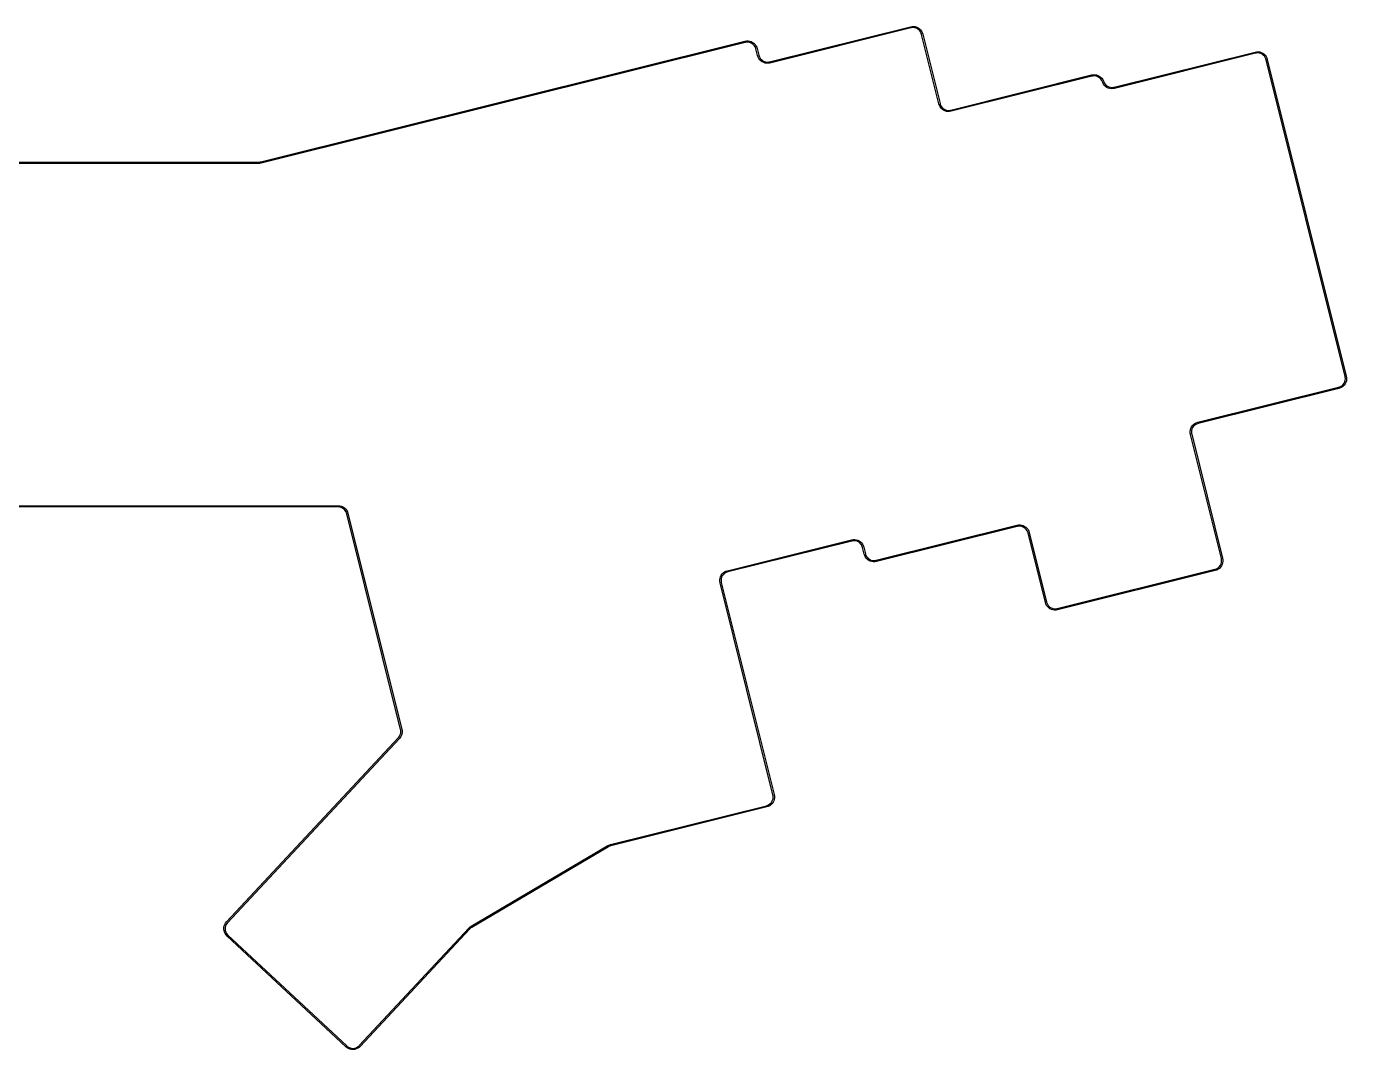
# Model space of a CAD drawing. Extents: x -1 to 365, y -218 to 298.
# Drawn here: x 211.7 to 364.6, y -217.9 to -99.4 of the extents above; entities that cross this region are included whole.
import ezdxf

# ---------------------------------------------------------------- set-up
doc = ezdxf.new("R2010")
doc.units = 0

msp = doc.modelspace()

# ---------------------------------------------------------------- linework, layer by layer
at = {"layer": 'BLACK'}
for p, q in [((297.782875, -103.520454), (314.083833, -99.456459)), ((314.120875, -99.60198), (297.819916, -103.665974)), ((314.083833, -99.456459), (314.266396, -99.424709)), ((314.083833, -99.456459), (314.083833, -99.456459)), ((314.208187, -99.580813), (314.120875, -99.60198)), ((314.120875, -99.60198), (314.120875, -99.60198)), ((314.120875, -99.60198), (314.120875, -99.60198)), ((314.388104, -99.567584), (314.208187, -99.580813)), ((314.266396, -99.424709), (314.451604, -99.424709)), ((314.565375, -99.586105), (314.388104, -99.567584)), ((314.451604, -99.424709), (314.634166, -99.451167)), ((314.737353, -99.636375), (314.565375, -99.586105)), ((314.634166, -99.451167), (314.808791, -99.50673)), ((314.898749, -99.713104), (314.737353, -99.636375)), ((314.808791, -99.50673), (314.975478, -99.58875)), ((315.04427, -99.818938), (314.898749, -99.713104)), ((314.975478, -99.58875), (315.123645, -99.694584)), ((315.168624, -99.948583), (315.04427, -99.818938)), ((315.123645, -99.694584), (315.255936, -99.824229)), ((315.269165, -100.09675), (315.168624, -99.948583)), ((315.255936, -99.824229), (315.364415, -99.972396)), ((315.343249, -100.260791), (315.269165, -100.09675)), ((315.364415, -100.348104), (315.343249, -100.260791)), ((315.364415, -99.972396), (315.451728, -100.136437)), ((315.364415, -100.348104), (315.364415, -100.348104)), ((315.364415, -100.348104), (315.364415, -100.348104)), ((315.364415, -100.348104), (315.364415, -100.348104)), ((317.3726, -108.40201), (315.364415, -100.348104)), ((315.451728, -100.136437), (315.509936, -100.311062)), ((315.509936, -100.311062), (317.518121, -108.364968)), ((315.509936, -100.311062), (315.509936, -100.311062)), ((238.874528, -115.117127), (294.922733, -101.141853)), ((294.959774, -101.287373), (238.910776, -115.262647)), ((294.922733, -101.141853), (295.105295, -101.110103)), ((294.922733, -101.141853), (294.922733, -101.141853)), ((295.047087, -101.266207), (294.959774, -101.287373)), ((294.959774, -101.287373), (294.959774, -101.287373)), ((294.959774, -101.287373), (294.959774, -101.287373)), ((294.959774, -101.287373), (294.959774, -101.287373)), ((295.227003, -101.252977), (295.047087, -101.266207)), ((295.105295, -101.110103), (295.290503, -101.110103)), ((295.404274, -101.271498), (295.227003, -101.252977)), ((295.290503, -101.110103), (295.473065, -101.136561)), ((295.576253, -101.321769), (295.404274, -101.271498)), ((295.473065, -101.136561), (295.64769, -101.192123)), ((295.737648, -101.398498), (295.576253, -101.321769)), ((295.64769, -101.192123), (295.811731, -101.274144)), ((295.883169, -101.504331), (295.737648, -101.398498)), ((295.811731, -101.274144), (295.962544, -101.382623)), ((296.007523, -101.633977), (295.883169, -101.504331)), ((295.962544, -101.382623), (296.094835, -101.509623)), ((296.108064, -101.782143), (296.007523, -101.633977)), ((296.094835, -101.509623), (296.203314, -101.657789)), ((296.179502, -101.946185), (296.108064, -101.782143)), ((296.203314, -102.033497), (296.179502, -101.946185)), ((296.203314, -101.657789), (296.290627, -101.821831)), ((296.203314, -102.033497), (296.203314, -102.033497)), ((296.39646, -102.808725), (296.203314, -102.033497)), ((296.290627, -101.821831), (296.348835, -101.996456)), ((296.348835, -101.996456), (296.541981, -102.77433)), ((296.348835, -101.996456), (296.348835, -101.996456)), ((337.679345, -106.454679), (353.980304, -102.390684)), ((353.980304, -102.390684), (354.162866, -102.36158)), ((353.980304, -102.390684), (353.980304, -102.390684)), ((353.980304, -102.390684), (353.980304, -102.390684)), ((354.162866, -102.36158), (354.345429, -102.358934)), ((354.345429, -102.358934), (354.527991, -102.385393)), ((354.527991, -102.385393), (354.705261, -102.440955)), ((296.39646, -102.808725), (296.39646, -102.808725)), ((296.39646, -102.808725), (296.39646, -102.808725)), ((296.39646, -102.808725), (296.39646, -102.808725)), ((296.454668, -102.98335), (296.39646, -102.808725)), ((296.539335, -103.147392), (296.454668, -102.98335)), ((296.65046, -103.295558), (296.539335, -103.147392)), ((296.541981, -102.77433), (296.563147, -102.861642)), ((296.541981, -102.77433), (296.541981, -102.77433)), ((296.563147, -102.861642), (296.63723, -103.023038)), ((296.63723, -103.023038), (296.735126, -103.17385)), ((296.780105, -103.425204), (296.65046, -103.295558)), ((296.735126, -103.17385), (296.862126, -103.30085)), ((296.930918, -103.533683), (296.780105, -103.425204)), ((296.862126, -103.30085), (297.005001, -103.406683)), ((297.094959, -103.615704), (296.930918, -103.533683)), ((297.005001, -103.406683), (297.166396, -103.486058)), ((297.27223, -103.671266), (297.094959, -103.615704)), ((297.166396, -103.486058), (297.338375, -103.536329)), ((297.454792, -103.697724), (297.27223, -103.671266)), ((297.338375, -103.536329), (297.518292, -103.55485)), ((297.637354, -103.695079), (297.454792, -103.697724)), ((297.518292, -103.55485), (297.698208, -103.54162)), ((297.819916, -103.665974), (297.637354, -103.695079)), ((297.698208, -103.54162), (297.782875, -103.520454)), ((297.782875, -103.520454), (297.782875, -103.520454)), ((297.819916, -103.665974), (297.819916, -103.665974)), ((354.017346, -102.536205), (337.716387, -106.6002)), ((354.104658, -102.515038), (354.017346, -102.536205)), ((354.017346, -102.536205), (354.017346, -102.536205)), ((354.281929, -102.501809), (354.104658, -102.515038)), ((354.461845, -102.52033), (354.281929, -102.501809)), ((354.633824, -102.570601), (354.461845, -102.52033)), ((354.79522, -102.649976), (354.633824, -102.570601)), ((354.705261, -102.440955), (354.869303, -102.525622)), ((354.938094, -102.755809), (354.79522, -102.649976)), ((354.869303, -102.525622), (355.020115, -102.631455)), ((355.065094, -102.882809), (354.938094, -102.755809)), ((355.020115, -102.631455), (355.152407, -102.761101)), ((355.16299, -103.033621), (355.065094, -102.882809)), ((355.152407, -102.761101), (355.260886, -102.909267)), ((355.237073, -103.197662), (355.16299, -103.033621)), ((355.25824, -103.282329), (355.237073, -103.197662)), ((355.25824, -103.282329), (355.25824, -103.282329)), ((355.25824, -103.282329), (355.25824, -103.282329)), ((355.25824, -103.282329), (355.25824, -103.282329)), ((364.404874, -139.96147), (355.25824, -103.282329)), ((355.260886, -102.909267), (355.345552, -103.073308)), ((355.345552, -103.073308), (355.403761, -103.245287)), ((355.403761, -103.245287), (355.403761, -103.247933)), ((355.403761, -103.247933), (364.550395, -139.924429)), ((355.403761, -103.247933), (355.403761, -103.247933)), ((355.403761, -103.247933), (355.403761, -103.247933)), ((355.403761, -103.247933), (355.403761, -103.247933)), ((318.759015, -109.111093), (335.059974, -105.047098)), ((335.097015, -105.192618), (318.796057, -109.256613)), ((335.059974, -105.047098), (335.242536, -105.017994)), ((335.059974, -105.047098), (335.059974, -105.047098)), ((335.184328, -105.171452), (335.097015, -105.192618)), ((335.097015, -105.192618), (335.097015, -105.192618)), ((335.097015, -105.192618), (335.097015, -105.192618)), ((335.361598, -105.158223), (335.184328, -105.171452)), ((335.242536, -105.017994), (335.427744, -105.015348)), ((335.541515, -105.176743), (335.361598, -105.158223)), ((335.427744, -105.015348), (335.610306, -105.041806)), ((335.713494, -105.227014), (335.541515, -105.176743)), ((335.610306, -105.041806), (335.784931, -105.097368)), ((335.874889, -105.306389), (335.713494, -105.227014)), ((335.784931, -105.097368), (335.948973, -105.179389)), ((336.02041, -105.409576), (335.874889, -105.306389)), ((335.948973, -105.179389), (336.099785, -105.287868)), ((336.144764, -105.539222), (336.02041, -105.409576)), ((336.099785, -105.287868), (336.232076, -105.417514)), ((336.232076, -105.417514), (336.340555, -105.56568)), ((336.245306, -105.687389), (336.144764, -105.539222)), ((336.316743, -105.85143), (336.245306, -105.687389)), ((336.340555, -105.938742), (336.316743, -105.85143)), ((336.340555, -105.56568), (336.425222, -105.727076)), ((336.340555, -105.938742), (336.340555, -105.938742)), ((336.343201, -105.944034), (336.340555, -105.938742)), ((336.343201, -105.951972), (336.343201, -105.944034)), ((336.343201, -105.951972), (336.343201, -105.951972)), ((336.433159, -106.113367), (336.343201, -105.951972)), ((336.425222, -105.727076), (336.480784, -105.891117)), ((336.544284, -106.258888), (336.433159, -106.113367)), ((336.480784, -105.891117), (336.517826, -105.973138)), ((336.517826, -105.973138), (336.618368, -106.121305)), ((336.676576, -106.383242), (336.544284, -106.258888)), ((336.618368, -106.121305), (336.745367, -106.25095)), ((336.830034, -106.486429), (336.676576, -106.383242)), ((336.745367, -106.25095), (336.893534, -106.356784)), ((336.994075, -106.565804), (336.830034, -106.486429)), ((336.893534, -106.356784), (337.057575, -106.433513)), ((337.171346, -106.616075), (336.994075, -106.565804)), ((337.057575, -106.433513), (337.229554, -106.481138)), ((337.353908, -106.639887), (337.171346, -106.616075)), ((337.229554, -106.481138), (337.409471, -106.497012)), ((337.536471, -106.634596), (337.353908, -106.639887)), ((337.409471, -106.497012), (337.589387, -106.478492)), ((337.713741, -106.602846), (337.536471, -106.634596)), ((337.589387, -106.478492), (337.6767, -106.457325)), ((337.6767, -106.457325), (337.679345, -106.454679)), ((337.6767, -106.457325), (337.6767, -106.457325)), ((337.716387, -106.6002), (337.713741, -106.602846)), ((317.3726, -108.40201), (317.3726, -108.40201)), ((317.3726, -108.40201), (317.3726, -108.40201)), ((317.3726, -108.40201), (317.3726, -108.40201)), ((317.430808, -108.576635), (317.3726, -108.40201)), ((317.518121, -108.364968), (317.539287, -108.452281)), ((317.518121, -108.364968), (317.518121, -108.364968)), ((317.539287, -108.452281), (317.610725, -108.616322)), ((317.515475, -108.740676), (317.430808, -108.576635)), ((317.623954, -108.888843), (317.515475, -108.740676)), ((317.610725, -108.616322), (317.711266, -108.764489)), ((317.756246, -109.018488), (317.623954, -108.888843)), ((317.711266, -108.764489), (317.83562, -108.894134)), ((317.907058, -109.124322), (317.756246, -109.018488)), ((317.83562, -108.894134), (317.981141, -108.999968)), ((318.071099, -109.206342), (317.907058, -109.124322)), ((317.981141, -108.999968), (318.142537, -109.076697)), ((318.24837, -109.261905), (318.071099, -109.206342)), ((318.142537, -109.076697), (318.314516, -109.126968)), ((318.430932, -109.288363), (318.24837, -109.261905)), ((318.314516, -109.126968), (318.494432, -109.145488)), ((318.613494, -109.288363), (318.430932, -109.288363)), ((318.494432, -109.145488), (318.671703, -109.132259)), ((318.796057, -109.256613), (318.613494, -109.288363)), ((318.671703, -109.132259), (318.759015, -109.111093)), ((318.759015, -109.111093), (318.759015, -109.111093)), ((318.796057, -109.256613), (318.796057, -109.256613)), ((318.796057, -109.256613), (318.796057, -109.256613)), ((184.83689, -115.146231), (238.626614, -115.146231)), ((238.626614, -115.297043), (184.83689, -115.297043)), ((238.626614, -115.146231), (238.668418, -115.146231)), ((238.626614, -115.146231), (238.626614, -115.146231)), ((238.722128, -115.291751), (238.626614, -115.297043)), ((238.626614, -115.297043), (238.626614, -115.297043)), ((238.626614, -115.297043), (238.626614, -115.297043)), ((238.626614, -115.297043), (238.626614, -115.297043)), ((238.626614, -115.297043), (238.626614, -115.297043)), ((238.668418, -115.146231), (238.751497, -115.138293)), ((238.817114, -115.281168), (238.722128, -115.291751)), ((238.751497, -115.138293), (238.834047, -115.125064)), ((238.910776, -115.262647), (238.817114, -115.281168)), ((238.834047, -115.125064), (238.874528, -115.117127)), ((238.874528, -115.117127), (238.874528, -115.117127)), ((238.874528, -115.117127), (238.874528, -115.117127)), ((238.910776, -115.262647), (238.910776, -115.262647)), ((364.291104, -140.739344), (364.370478, -140.577949)), ((364.370478, -140.577949), (364.418103, -140.40597)), ((364.404874, -139.96147), (364.404874, -139.96147)), ((364.404874, -139.96147), (364.404874, -139.96147)), ((364.426041, -140.048783), (364.404874, -139.96147)), ((364.418103, -140.40597), (364.436624, -140.226053)), ((364.436624, -140.226053), (364.426041, -140.048783)), ((364.553041, -140.472116), (364.497478, -140.649386)), ((364.550395, -139.924429), (364.579499, -140.106991)), ((364.550395, -139.924429), (364.550395, -139.924429)), ((364.582145, -140.289553), (364.553041, -140.472116)), ((364.579499, -140.106991), (364.582145, -140.289553)), ((347.355146, -145.266359), (363.656104, -141.202365)), ((363.693146, -141.347885), (347.392187, -145.41188)), ((363.656104, -141.202365), (363.743417, -141.181198)), ((363.656104, -141.202365), (363.656104, -141.202365)), ((363.656104, -141.202365), (363.656104, -141.202365)), ((363.656104, -141.202365), (363.656104, -141.202365)), ((363.867771, -141.289677), (363.693146, -141.347885)), ((363.693146, -141.347885), (363.693146, -141.347885)), ((363.693146, -141.347885), (363.693146, -141.347885)), ((363.693146, -141.347885), (363.693146, -141.347885)), ((363.693146, -141.347885), (363.693146, -141.347885)), ((363.743417, -141.181198), (363.907458, -141.109761)), ((364.031812, -141.20501), (363.867771, -141.289677)), ((363.907458, -141.109761), (364.055625, -141.009219)), ((364.179979, -141.096531), (364.031812, -141.20501)), ((364.055625, -141.009219), (364.18527, -140.884865)), ((364.309624, -140.96424), (364.179979, -141.096531)), ((364.18527, -140.884865), (364.291104, -140.739344)), ((364.415458, -140.813428), (364.309624, -140.96424)), ((364.497478, -140.649386), (364.415458, -140.813428)), ((346.468793, -146.324691), (346.495251, -146.142129)), ((346.468793, -146.5099), (346.468793, -146.324691)), ((346.500543, -146.692462), (346.468793, -146.5099)), ((346.495251, -146.142129), (346.550813, -145.967504)), ((346.500543, -146.692462), (346.500543, -146.692462)), ((346.500543, -146.692462), (346.500543, -146.692462)), ((346.500543, -146.692462), (346.500543, -146.692462)), ((350.080351, -161.051381), (346.500543, -146.692462)), ((346.550813, -145.967504), (346.632834, -145.803463)), ((346.630188, -146.210921), (346.611667, -146.390837)), ((346.611667, -146.390837), (346.624897, -146.568108)), ((346.624897, -146.568108), (346.646063, -146.65542)), ((346.680459, -146.038942), (346.630188, -146.210921)), ((346.632834, -145.803463), (346.741313, -145.652651)), ((346.646063, -146.65542), (350.225871, -161.016985)), ((346.646063, -146.65542), (346.646063, -146.65542)), ((346.757188, -145.877546), (346.680459, -146.038942)), ((346.741313, -145.652651), (346.868313, -145.520359)), ((346.863021, -145.732026), (346.757188, -145.877546)), ((346.992667, -145.607672), (346.863021, -145.732026)), ((346.868313, -145.520359), (347.016479, -145.41188)), ((347.140833, -145.50713), (346.992667, -145.607672)), ((347.016479, -145.41188), (347.180521, -145.327214)), ((347.304875, -145.435693), (347.140833, -145.50713)), ((347.180521, -145.327214), (347.355146, -145.266359)), ((347.392187, -145.41188), (347.304875, -145.435693)), ((347.355146, -145.266359), (347.355146, -145.266359)), ((347.355146, -145.266359), (347.355146, -145.266359)), ((347.355146, -145.266359), (347.355146, -145.266359)), ((347.392187, -145.41188), (347.392187, -145.41188)), ((347.392187, -145.41188), (347.392187, -145.41188)), ((347.392187, -145.41188), (347.392187, -145.41188)), ((347.392187, -145.41188), (347.392187, -145.41188)), ((175.642366, -154.928931), (247.821138, -154.928931)), ((247.821138, -155.079743), (175.642366, -155.079743)), ((247.821138, -154.928931), (248.015077, -154.944806)), ((247.821138, -154.928931), (247.821138, -154.928931)), ((247.821138, -155.079743), (247.821138, -155.079743)), ((247.821138, -155.079743), (247.821138, -155.079743)), ((247.906334, -155.079743), (247.821138, -155.079743)), ((248.074344, -155.106201), (247.906334, -155.079743)), ((248.015077, -154.944806), (248.20346, -154.992431)), ((248.23521, -155.161764), (248.074344, -155.106201)), ((248.20346, -154.992431), (248.381789, -155.071805)), ((248.384964, -155.243784), (248.23521, -155.161764)), ((248.381789, -155.071805), (248.544508, -155.177639)), ((248.519108, -155.346972), (248.384964, -155.243784)), ((248.634201, -155.473972), (248.519108, -155.346972)), ((248.544508, -155.177639), (248.687383, -155.30993)), ((248.72707, -155.616846), (248.634201, -155.473972)), ((248.687383, -155.30993), (248.806445, -155.463388)), ((248.794803, -155.77295), (248.72707, -155.616846)), ((248.815441, -155.854971), (248.794803, -155.77295)), ((248.806445, -155.463388), (248.89852, -155.635367)), ((248.815441, -155.854971), (248.815441, -155.854971)), ((248.815441, -155.854971), (248.815441, -155.854971)), ((248.815441, -155.854971), (248.815441, -155.854971)), ((255.045047, -180.839544), (248.815441, -155.854971)), ((248.89852, -155.635367), (248.960432, -155.81793)), ((248.960432, -155.81793), (248.961226, -155.81793)), ((248.961226, -155.81793), (255.190568, -180.805148)), ((248.961226, -155.81793), (248.961226, -155.81793)), ((248.961226, -155.81793), (248.961226, -155.81793)), ((248.961226, -155.81793), (248.961226, -155.81793)), ((310.117734, -161.252464), (326.418693, -157.185824)), ((326.453089, -157.331344), (310.15213, -161.397985)), ((326.418693, -157.185824), (326.598609, -157.156719)), ((326.418693, -157.185824), (326.418693, -157.185824)), ((326.418693, -157.185824), (326.418693, -157.185824)), ((326.418693, -157.185824), (326.418693, -157.185824)), ((326.540401, -157.310178), (326.453089, -157.331344)), ((326.453089, -157.331344), (326.453089, -157.331344)), ((326.453089, -157.331344), (326.453089, -157.331344)), ((326.453089, -157.331344), (326.453089, -157.331344)), ((326.720318, -157.299594), (326.540401, -157.310178)), ((326.598609, -157.156719), (326.783817, -157.154074)), ((326.897588, -157.318115), (326.720318, -157.299594)), ((326.783817, -157.154074), (326.96638, -157.183178)), ((327.069567, -157.36574), (326.897588, -157.318115)), ((326.96638, -157.183178), (327.141005, -157.23874)), ((327.230963, -157.445115), (327.069567, -157.36574)), ((327.141005, -157.23874), (327.307692, -157.320761)), ((327.307692, -157.320761), (327.458504, -157.426594)), ((327.458504, -157.426594), (327.58815, -157.55624)), ((292.896027, -162.453671), (307.257592, -158.873863)), ((307.257592, -158.873863), (307.437509, -158.842113)), ((307.257592, -158.873863), (307.257592, -158.873863)), ((307.437509, -158.842113), (307.622717, -158.839467)), ((307.622717, -158.839467), (307.805279, -158.868572)), ((307.805279, -158.868572), (307.979904, -158.924134)), ((307.979904, -158.924134), (308.146591, -159.006155)), ((327.376483, -157.550948), (327.230963, -157.445115)), ((327.500837, -157.680594), (327.376483, -157.550948)), ((327.601379, -157.82876), (327.500837, -157.680594)), ((327.58815, -157.55624), (327.699275, -157.704406)), ((327.675462, -157.992802), (327.601379, -157.82876)), ((327.696629, -158.080114), (327.675462, -157.992802)), ((327.696629, -158.080114), (327.696629, -158.080114)), ((327.696629, -158.080114), (327.696629, -158.080114)), ((327.696629, -158.080114), (327.696629, -158.080114)), ((329.704814, -166.131375), (327.696629, -158.080114)), ((327.699275, -157.704406), (327.783941, -157.868448)), ((327.783941, -157.868448), (327.842149, -158.043073)), ((327.842149, -158.043073), (329.850334, -166.096979)), ((327.842149, -158.043073), (327.842149, -158.043073)), ((307.291988, -159.019384), (292.933068, -162.599192)), ((307.3793, -158.995571), (307.291988, -159.019384)), ((307.291988, -159.019384), (307.291988, -159.019384)), ((307.559217, -158.984988), (307.3793, -158.995571)), ((307.736487, -159.003509), (307.559217, -158.984988)), ((307.908466, -159.051134), (307.736487, -159.003509)), ((308.069862, -159.130509), (307.908466, -159.051134)), ((308.215383, -159.236342), (308.069862, -159.130509)), ((308.146591, -159.006155), (308.294757, -159.111988)), ((308.339737, -159.365988), (308.215383, -159.236342)), ((308.294757, -159.111988), (308.427049, -159.241634)), ((308.440278, -159.514154), (308.339737, -159.365988)), ((308.427049, -159.241634), (308.538174, -159.3898)), ((308.514361, -159.678195), (308.440278, -159.514154)), ((308.535528, -159.765508), (308.514361, -159.678195)), ((308.535528, -159.765508), (308.535528, -159.765508)), ((308.535528, -159.765508), (308.535528, -159.765508)), ((308.728674, -160.540736), (308.535528, -159.765508)), ((308.538174, -159.3898), (308.62284, -159.553841)), ((308.62284, -159.553841), (308.681049, -159.72582)), ((308.681049, -159.72582), (308.681049, -159.728466)), ((308.681049, -159.728466), (308.874194, -160.503694)), ((308.728674, -160.540736), (308.728674, -160.540736)), ((308.728674, -160.540736), (308.728674, -160.540736)), ((308.728674, -160.540736), (308.728674, -160.540736)), ((308.786882, -160.715361), (308.728674, -160.540736)), ((308.871548, -160.879402), (308.786882, -160.715361)), ((308.982673, -161.027569), (308.871548, -160.879402)), ((308.874194, -160.503694), (308.874194, -160.50634)), ((308.874194, -160.50634), (308.895361, -160.591007)), ((308.895361, -160.591007), (308.969444, -160.755048)), ((308.969444, -160.755048), (309.069986, -160.903215)), ((309.112319, -161.157214), (308.982673, -161.027569)), ((309.069986, -160.903215), (309.19434, -161.03286)), ((309.263131, -161.263048), (309.112319, -161.157214)), ((309.19434, -161.03286), (309.33986, -161.138694)), ((309.429819, -161.345068), (309.263131, -161.263048)), ((309.33986, -161.138694), (309.501256, -161.218069)), ((309.604443, -161.400631), (309.429819, -161.345068)), ((309.501256, -161.218069), (309.673235, -161.265693)), ((309.787006, -161.429735), (309.604443, -161.400631)), ((309.673235, -161.265693), (309.850505, -161.284214)), ((309.972214, -161.427089), (309.787006, -161.429735)), ((309.850505, -161.284214), (310.030422, -161.273631)), ((310.15213, -161.397985), (309.972214, -161.427089)), ((310.030422, -161.273631), (310.117734, -161.252464)), ((310.117734, -161.252464), (310.117734, -161.252464)), ((310.117734, -161.252464), (310.117734, -161.252464)), ((310.15213, -161.397985), (310.15213, -161.397985)), ((310.15213, -161.397985), (310.15213, -161.397985)), ((310.15213, -161.397985), (310.15213, -161.397985)), ((349.733747, -162.09913), (349.863393, -161.974776)), ((349.863393, -161.974776), (349.969226, -161.829255)), ((349.969226, -161.829255), (350.045955, -161.66786)), ((350.09358, -161.905984), (349.985101, -162.054151)), ((350.045955, -161.66786), (350.096226, -161.495881)), ((350.080351, -161.051381), (350.080351, -161.051381)), ((350.101517, -161.138694), (350.080351, -161.051381)), ((350.1756, -161.739297), (350.09358, -161.905984)), ((350.096226, -161.495881), (350.114746, -161.31861)), ((350.114746, -161.31861), (350.101517, -161.138694)), ((350.231163, -161.564672), (350.1756, -161.739297)), ((350.225871, -161.016985), (350.257621, -161.196902)), ((350.225871, -161.016985), (350.225871, -161.016985)), ((350.257621, -161.38211), (350.231163, -161.564672)), ((350.257621, -161.196902), (350.257621, -161.38211)), ((292.007028, -163.512003), (292.036132, -163.329441)), ((292.009674, -163.694565), (292.007028, -163.512003)), ((292.036132, -163.329441), (292.091695, -163.15217)), ((292.091695, -163.15217), (292.173715, -162.988129)), ((292.171069, -163.395587), (292.152549, -163.575503)), ((292.218694, -163.223608), (292.171069, -163.395587)), ((292.173715, -162.988129), (292.279548, -162.837317)), ((292.298069, -163.062212), (292.218694, -163.223608)), ((292.279548, -162.837317), (292.409194, -162.707671)), ((292.403902, -162.919337), (292.298069, -163.062212)), ((292.533548, -162.792337), (292.403902, -162.919337)), ((292.409194, -162.707671), (292.557361, -162.596546)), ((292.681715, -162.694442), (292.533548, -162.792337)), ((292.557361, -162.596546), (292.721402, -162.511879)), ((292.845756, -162.620358), (292.681715, -162.694442)), ((292.721402, -162.511879), (292.896027, -162.453671)), ((292.933068, -162.599192), (292.845756, -162.620358)), ((292.896027, -162.453671), (292.896027, -162.453671)), ((292.896027, -162.453671), (292.896027, -162.453671)), ((292.896027, -162.453671), (292.896027, -162.453671)), ((292.933068, -162.599192), (292.933068, -162.599192)), ((292.933068, -162.599192), (292.933068, -162.599192)), ((331.091229, -166.843103), (349.334227, -162.294921)), ((349.371268, -162.440442), (331.12827, -166.988624)), ((349.334227, -162.294921), (349.421539, -162.273755)), ((349.334227, -162.294921), (349.334227, -162.294921)), ((349.334227, -162.294921), (349.334227, -162.294921)), ((349.334227, -162.294921), (349.334227, -162.294921)), ((349.545893, -162.382234), (349.371268, -162.440442)), ((349.371268, -162.440442), (349.371268, -162.440442)), ((349.371268, -162.440442), (349.371268, -162.440442)), ((349.421539, -162.273755), (349.58558, -162.199671)), ((349.709934, -162.297567), (349.545893, -162.382234)), ((349.58558, -162.199671), (349.733747, -162.09913)), ((349.858101, -162.186442), (349.709934, -162.297567)), ((349.985101, -162.054151), (349.858101, -162.186442)), ((292.041424, -163.877128), (292.009674, -163.694565)), ((292.041424, -163.877128), (292.041424, -163.877128)), ((292.041424, -163.877128), (292.041424, -163.877128)), ((292.041424, -163.877128), (292.041424, -163.877128)), ((298.161229, -188.425138), (292.041424, -163.877128)), ((292.152549, -163.575503), (292.163132, -163.75542)), ((292.163132, -163.75542), (292.186944, -163.840086)), ((292.186944, -163.840086), (298.306749, -188.390743)), ((292.186944, -163.840086), (292.186944, -163.840086)), ((329.704814, -166.131375), (329.704814, -166.131375)), ((329.704814, -166.131375), (329.704814, -166.131375)), ((329.704814, -166.131375), (329.704814, -166.131375)), ((329.763022, -166.308645), (329.704814, -166.131375)), ((329.847689, -166.470041), (329.763022, -166.308645)), ((329.958813, -166.618208), (329.847689, -166.470041)), ((329.850334, -166.096979), (329.871501, -166.184291)), ((329.850334, -166.096979), (329.850334, -166.096979)), ((329.871501, -166.184291), (329.945584, -166.348333)), ((329.945584, -166.348333), (330.046126, -166.496499)), ((330.046126, -166.496499), (330.17048, -166.623499)), ((330.088459, -166.747853), (329.958813, -166.618208)), ((330.239271, -166.856332), (330.088459, -166.747853)), ((330.17048, -166.623499), (330.313355, -166.729332)), ((330.403313, -166.938353), (330.239271, -166.856332)), ((330.313355, -166.729332), (330.47475, -166.808707)), ((330.580584, -166.993915), (330.403313, -166.938353)), ((330.47475, -166.808707), (330.649375, -166.858978)), ((330.763146, -167.020374), (330.580584, -166.993915)), ((330.649375, -166.858978), (330.826646, -166.877499)), ((330.945708, -167.017728), (330.763146, -167.020374)), ((330.826646, -166.877499), (331.006562, -166.86427)), ((331.12827, -166.988624), (330.945708, -167.017728)), ((331.006562, -166.86427), (331.091229, -166.843103)), ((331.091229, -166.843103), (331.091229, -166.843103)), ((331.12827, -166.988624), (331.12827, -166.988624)), ((331.12827, -166.988624), (331.12827, -166.988624)), ((331.12827, -166.988624), (331.12827, -166.988624)), ((234.909223, -203.117432), (254.800044, -181.786751)), ((254.909846, -181.889938), (235.019025, -203.22062)), ((254.800044, -181.786751), (254.858252, -181.725897)), ((254.800044, -181.786751), (254.800044, -181.786751)), ((254.800044, -181.786751), (254.800044, -181.786751)), ((254.800044, -181.786751), (254.800044, -181.786751)), ((254.858252, -181.725897), (254.952179, -181.583022)), ((254.910639, -181.887293), (254.909846, -181.889938)), ((254.909846, -181.889938), (254.909846, -181.889938)), ((254.909846, -181.889938), (254.909846, -181.889938)), ((254.909846, -181.889938), (254.909846, -181.889938)), ((255.030231, -181.73648), (254.910639, -181.887293)), ((254.952179, -181.583022), (255.0215, -181.426918)), ((255.0215, -181.426918), (255.064097, -181.262877)), ((255.123893, -181.567147), (255.030231, -181.73648)), ((255.045047, -180.839544), (255.045047, -180.839544)), ((255.045047, -180.839544), (255.045047, -180.839544)), ((255.065685, -180.92421), (255.045047, -180.839544)), ((255.064097, -181.262877), (255.078914, -181.093544)), ((255.078914, -181.093544), (255.065685, -180.92421)), ((255.188187, -181.381939), (255.123893, -181.567147)), ((255.220995, -181.191439), (255.188187, -181.381939)), ((255.190568, -180.805148), (255.221789, -180.995648)), ((255.190568, -180.805148), (255.190568, -180.805148)), ((255.221789, -180.995648), (255.220995, -181.191439)), ((297.663812, -189.573429), (297.814625, -189.472887)), ((297.814625, -189.472887), (297.941625, -189.348533)), ((298.065979, -189.427908), (297.936333, -189.5602)), ((297.941625, -189.348533), (298.047458, -189.203012)), ((298.047458, -189.203012), (298.126833, -189.041617)), ((298.174458, -189.279742), (298.065979, -189.427908)), ((298.126833, -189.041617), (298.177104, -188.869638)), ((298.161229, -188.425138), (298.161229, -188.425138)), ((298.161229, -188.425138), (298.161229, -188.425138)), ((298.182395, -188.512451), (298.161229, -188.425138)), ((298.256478, -189.113054), (298.174458, -189.279742)), ((298.177104, -188.869638), (298.195624, -188.692367)), ((298.195624, -188.692367), (298.182395, -188.512451)), ((298.312041, -188.938429), (298.256478, -189.113054)), ((298.306749, -188.390743), (298.335853, -188.570659)), ((298.306749, -188.390743), (298.306749, -188.390743)), ((298.338499, -188.755867), (298.312041, -188.938429)), ((298.335853, -188.570659), (298.338499, -188.755867)), ((279.370544, -194.16659), (297.415104, -189.668679)), ((297.4495, -189.814199), (279.407585, -194.31211)), ((297.415104, -189.668679), (297.502417, -189.647512)), ((297.415104, -189.668679), (297.415104, -189.668679)), ((297.415104, -189.668679), (297.415104, -189.668679)), ((297.415104, -189.668679), (297.415104, -189.668679)), ((297.415104, -189.668679), (297.415104, -189.668679)), ((297.624125, -189.755991), (297.4495, -189.814199)), ((297.4495, -189.814199), (297.4495, -189.814199)), ((297.4495, -189.814199), (297.4495, -189.814199)), ((297.502417, -189.647512), (297.663812, -189.573429)), ((297.788167, -189.671324), (297.624125, -189.755991)), ((297.936333, -189.5602), (297.788167, -189.671324)), ((263.212725, -203.628078), (279.058336, -194.293589)), ((279.135065, -194.423235), (263.288925, -203.757723)), ((279.058336, -194.293589), (279.158877, -194.243319)), ((279.177398, -194.399423), (279.135065, -194.423235)), ((279.135065, -194.423235), (279.135065, -194.423235)), ((279.158877, -194.243319), (279.262065, -194.198339)), ((279.267357, -194.357089), (279.177398, -194.399423)), ((279.262065, -194.198339), (279.370544, -194.16659)), ((279.359961, -194.325339), (279.267357, -194.357089)), ((279.407585, -194.31211), (279.359961, -194.325339)), ((279.370544, -194.16659), (279.370544, -194.16659)), ((279.370544, -194.16659), (279.370544, -194.16659)), ((279.407585, -194.31211), (279.407585, -194.31211)), ((279.407585, -194.31211), (279.407585, -194.31211)), ((279.407585, -194.31211), (279.407585, -194.31211)), ((234.703642, -203.421703), (234.794394, -203.262953)), ((234.794394, -203.262953), (234.909223, -203.117432)), ((234.957641, -203.286766), (234.86001, -203.434932)), ((234.909223, -203.117432), (234.909223, -203.117432)), ((234.909223, -203.117432), (234.909223, -203.117432)), ((235.018496, -203.22062), (234.957641, -203.286766)), ((235.019025, -203.22062), (235.018496, -203.22062)), ((234.594369, -203.961452), (234.602307, -203.776244)), ((234.615271, -204.144014), (234.594369, -203.961452)), ((234.602307, -203.776244), (234.639084, -203.596328)), ((234.664484, -204.321285), (234.615271, -204.144014)), ((234.639084, -203.596328), (234.703642, -203.421703)), ((234.740948, -204.487972), (234.664484, -204.321285)), ((234.749679, -203.776244), (234.740154, -203.956161)), ((234.740154, -203.956161), (234.762115, -204.133431)), ((234.842548, -204.641431), (234.740948, -204.487972)), ((234.789896, -203.601619), (234.749679, -203.776244)), ((234.762115, -204.133431), (234.814502, -204.30541)), ((234.86001, -203.434932), (234.789896, -203.601619)), ((234.814502, -204.30541), (234.895994, -204.46416)), ((234.967166, -204.779014), (234.842548, -204.641431)), ((234.895994, -204.46416), (235.003944, -204.607035)), ((234.967166, -204.779014), (234.967166, -204.779014)), ((248.716751, -217.600706), (234.967166, -204.779014)), ((235.003944, -204.607035), (235.06956, -204.667889)), ((235.06956, -204.667889), (248.81888, -217.489581)), ((235.06956, -204.667889), (235.06956, -204.667889)), ((250.267737, -217.43931), (262.949729, -203.839744)), ((263.059531, -203.942931), (250.377274, -217.542498)), ((262.949729, -203.839744), (263.030427, -203.760369)), ((262.949729, -203.839744), (262.949729, -203.839744)), ((263.030427, -203.760369), (263.118533, -203.691578)), ((263.093133, -203.90589), (263.059531, -203.942931)), ((263.059531, -203.942931), (263.059531, -203.942931)), ((263.166687, -203.839744), (263.093133, -203.90589)), ((263.118533, -203.691578), (263.212725, -203.628078)), ((263.246327, -203.784182), (263.166687, -203.839744)), ((263.212725, -203.628078), (263.212725, -203.628078)), ((263.212725, -203.628078), (263.212725, -203.628078)), ((263.212725, -203.628078), (263.212725, -203.628078)), ((263.288925, -203.757723), (263.246327, -203.784182)), ((263.288925, -203.757723), (263.288925, -203.757723)), ((263.288925, -203.757723), (263.288925, -203.757723)), ((263.288925, -203.757723), (263.288925, -203.757723)), ((248.716751, -217.600706), (248.716751, -217.600706)), ((248.716751, -217.600706), (248.716751, -217.600706)), ((248.860949, -217.714477), (248.716751, -217.600706)), ((248.81888, -217.489581), (248.819409, -217.489581)), ((248.819409, -217.489581), (248.884497, -217.550435)), ((249.021286, -217.804435), (248.860949, -217.714477)), ((248.884497, -217.550435), (249.035045, -217.648331)), ((249.194059, -217.870581), (249.021286, -217.804435)), ((249.035045, -217.648331), (249.200144, -217.719768)), ((249.374769, -217.907622), (249.194059, -217.870581)), ((249.200144, -217.719768), (249.374769, -217.759456)), ((249.374769, -217.759456), (249.553892, -217.770039)), ((249.558919, -217.91556), (249.374769, -217.907622)), ((249.553892, -217.770039), (249.731956, -217.746226)), ((249.742275, -217.894393), (249.558919, -217.91556)), ((249.731956, -217.746226), (249.903406, -217.695956)), ((249.91981, -217.844122), (249.742275, -217.894393)), ((249.903406, -217.695956), (250.063214, -217.613935)), ((250.087556, -217.767393), (249.91981, -217.844122)), ((250.063214, -217.613935), (250.206618, -217.505456)), ((250.241543, -217.666852), (250.087556, -217.767393)), ((250.206618, -217.505456), (250.267737, -217.43931)), ((250.377274, -217.542498), (250.241543, -217.666852)), ((250.267737, -217.43931), (250.267737, -217.43931)), ((250.267737, -217.43931), (250.267737, -217.43931)), ((250.377274, -217.542498), (250.377274, -217.542498))]:
    msp.add_line(p, q, dxfattribs=at)

doc.saveas('drawing.dxf')
